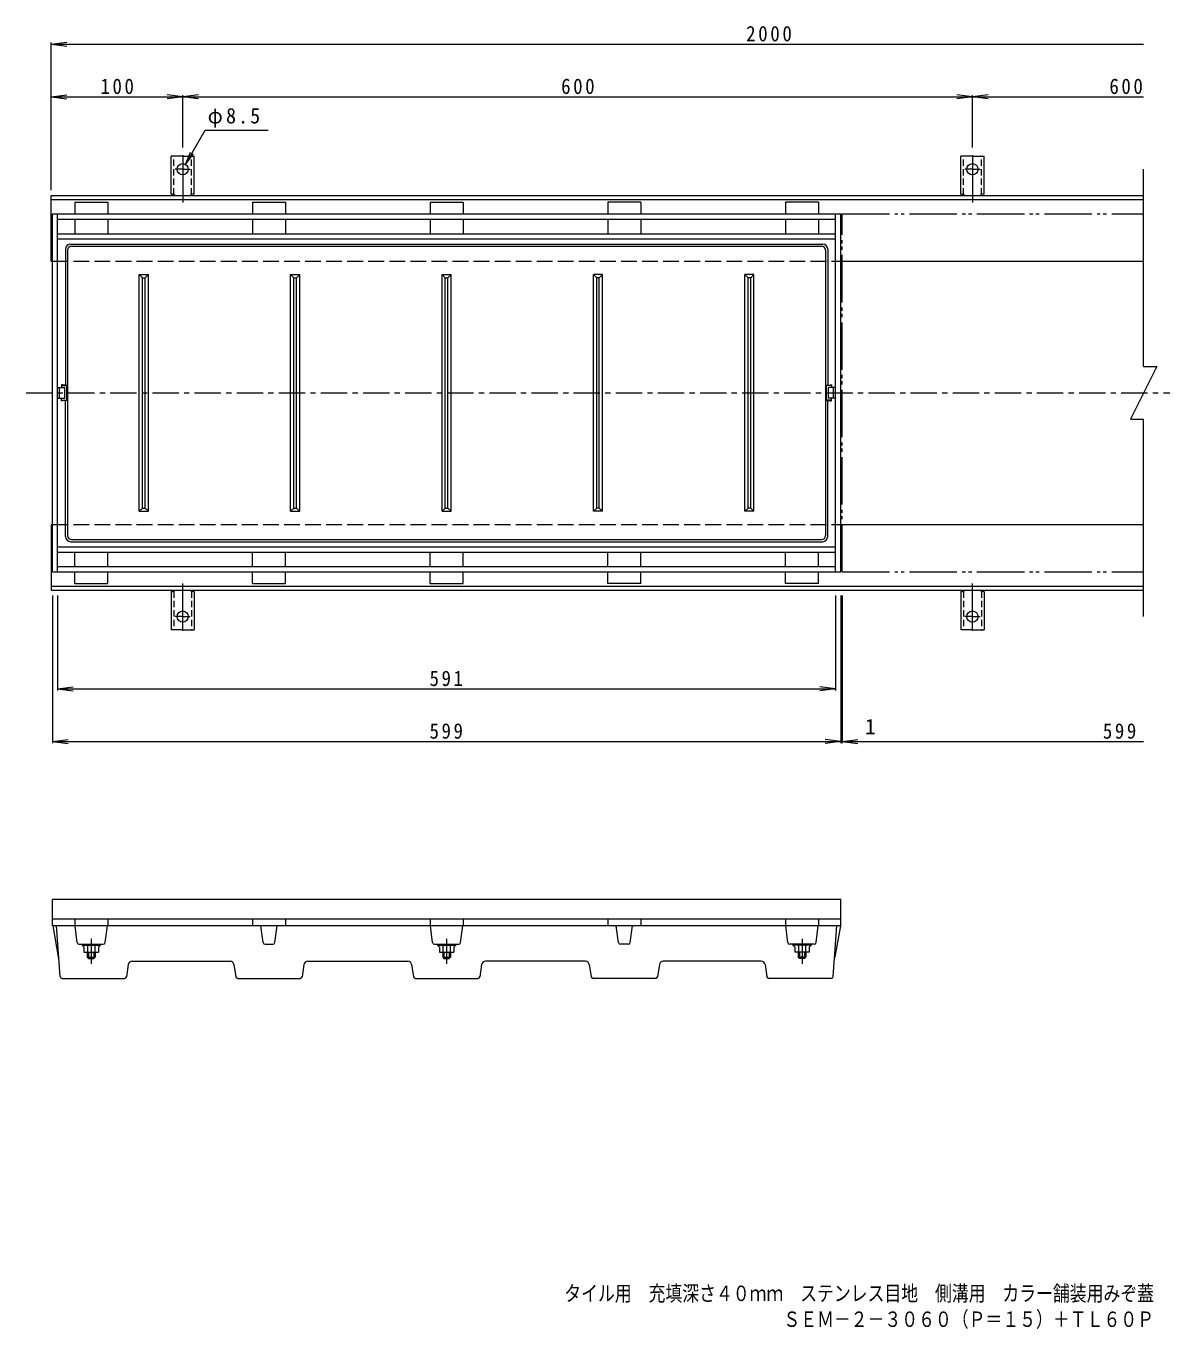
# Model space of a CAD drawing. Units: millimetres, scale not verified. Extents: x -718 to 724, y -548 to 442.
# Drawn here: x -718 to 151, y -548 to 442 of the extents above; entities that cross this region are included whole.
import ezdxf
from ezdxf.enums import TextEntityAlignment as Align

# ---------------------------------------------------------------- set-up
doc = ezdxf.new("R2010")
doc.units = ezdxf.units.MM
doc.header["$LTSCALE"] = 4
for name, pattern in [('CHAIN1', [8, 5, -1, 1, -1]), ('CHAIN2', [12, 9, -1, 1, -1]), ('DASHED1', [1.8, 1.2, -0.6]), ('DASHED3', [4, 3, -1]), ('DOUBLE_CHAIN2', [12.8, 9, -1, 0.6, -0.6, 0.6, -1])]:
    doc.linetypes.add(name, pattern=pattern)
for name, color, linetype, lineweight in [('0-0', 3, 'Continuous', 9), ('0-1', 2, 'Continuous', 9), ('0-5', 7, 'Continuous', 9), ('0-F', 7, 'Continuous', 9)]:
    doc.layers.add(name, color=color, linetype=linetype, lineweight=lineweight)
doc.layers.add('F-5', color=2, linetype='Continuous')
doc.styles.add('ＭＳ ゴシック', font='')
doc.styles.get('ＭＳ ゴシック').set_extended_font_data('MS Gothic')

msp = doc.modelspace()

# ---------------------------------------------------------------- linework, layer by layer
at = {"layer": '0-0'}
for p, q in [((-681.264, 308.051), (-681.264, 299.051)), ((-546.264, 308.051), (-546.264, 299.051)), ((-411.264, 308.051), (-411.264, 299.051)), ((-411.264, 308.051), (-386.264, 308.051)), ((-386.264, 308.051), (-386.264, 299.051)), ((-251.264, 308.051), (-251.264, 299.051)), ((-116.264, 308.051), (-116.264, 299.051)), ((-698.264, 27.051), (-698.264, 299.051)), ((-698.264, 299.051), (-99.264, 299.051)), ((-694.264, 27.051), (-694.264, 299.051)), ((-103.264, 27.051), (-103.264, 299.051)), ((-99.264, 27.051), (-99.264, 299.051)), ((-694.264, 295.051), (-103.264, 295.051)), ((-681.264, 295.051), (-681.264, 284.051)), ((-656.264, 295.051), (-656.264, 284.051)), ((-546.264, 295.051), (-546.264, 284.051)), ((-521.264, 295.051), (-521.264, 284.051)), ((-411.264, 295.051), (-411.264, 284.051)), ((-386.264, 295.051), (-386.264, 284.051)), ((-276.264, 295.051), (-276.264, 284.051)), ((-251.264, 295.051), (-251.264, 284.051)), ((-141.264, 295.051), (-141.264, 284.051)), ((-116.264, 295.051), (-116.264, 284.051)), ((-694.264, 284.051), (-103.264, 284.051)), ((-694.264, 280.051), (-103.264, 280.051)), ((-688.247, 272.181), (-688.247, 168.717)), ((-686.675, 271.531), (-686.675, 54.57)), ((-684.247, 276.181), (-113.282, 276.181)), ((-683.675, 274.531), (-113.854, 274.531)), ((-110.854, 271.531), (-110.854, 54.57)), ((-109.282, 272.181), (-109.282, 168.717)), ((-632.264, 253.051), (-625.264, 253.051)), ((-632.264, 73.051), (-632.264, 253.051)), ((-632.264, 253.051), (-629.764, 250.551)), ((-629.764, 250.551), (-627.764, 250.551)), ((-629.764, 75.551), (-629.764, 250.551)), ((-625.264, 253.051), (-627.764, 250.551)), ((-627.764, 75.551), (-627.764, 250.551)), ((-625.264, 73.051), (-625.264, 253.051)), ((-517.264, 253.051), (-510.264, 253.051)), ((-517.264, 73.051), (-517.264, 253.051)), ((-517.264, 253.051), (-514.764, 250.551)), ((-514.764, 250.551), (-512.764, 250.551)), ((-514.764, 75.551), (-514.764, 250.551)), ((-510.264, 253.051), (-512.764, 250.551)), ((-512.764, 75.551), (-512.764, 250.551)), ((-510.264, 73.051), (-510.264, 253.051)), ((-402.264, 73.051), (-402.264, 253.051)), ((-402.264, 253.051), (-399.764, 250.551)), ((-402.264, 253.051), (-395.264, 253.051)), ((-399.764, 75.551), (-399.764, 250.551)), ((-399.764, 250.551), (-397.764, 250.551)), ((-395.264, 253.051), (-397.764, 250.551)), ((-397.764, 75.551), (-397.764, 250.551)), ((-395.264, 73.051), (-395.264, 253.051)), ((-287.264, 73.051), (-287.264, 253.051)), ((-280.264, 253.051), (-287.264, 253.051)), ((-287.264, 253.051), (-284.764, 250.551)), ((-284.764, 75.551), (-284.764, 250.551)), ((-282.764, 250.551), (-284.764, 250.551)), ((-280.264, 253.051), (-282.764, 250.551)), ((-282.764, 75.551), (-282.764, 250.551)), ((-280.264, 73.051), (-280.264, 253.051)), ((-172.264, 73.051), (-172.264, 253.051)), ((-165.264, 253.051), (-172.264, 253.051)), ((-172.264, 253.051), (-169.764, 250.551)), ((-169.764, 75.551), (-169.764, 250.551)), ((-167.764, 250.551), (-169.764, 250.551)), ((-165.264, 253.051), (-167.764, 250.551)), ((-167.764, 75.551), (-167.764, 250.551)), ((-165.264, 73.051), (-165.264, 253.051)), ((-691.254, 169.051), (-691.254, 167.051)), ((-687.247, 157.551), (-687.247, 168.551)), ((-110.282, 157.551), (-110.282, 168.551)), ((-106.275, 169.051), (-106.275, 167.051)), ((-694.264, 167.051), (-688.764, 167.051)), ((-694.264, 159.051), (-688.764, 159.051)), ((-692.764, 159.051), (-692.764, 167.051)), ((-691.254, 157.051), (-691.254, 159.051)), ((-688.764, 159.051), (-688.764, 167.051)), ((-108.764, 159.051), (-108.764, 167.051)), ((-103.264, 167.051), (-108.764, 167.051)), ((-103.264, 159.051), (-108.764, 159.051)), ((-106.275, 157.051), (-106.275, 159.051)), ((-104.764, 159.051), (-104.764, 167.051)), ((-688.247, 53.92), (-688.247, 157.385)), ((-109.282, 53.92), (-109.282, 157.385)), ((-632.264, 73.051), (-629.764, 75.551)), ((-632.264, 73.051), (-625.264, 73.051)), ((-629.764, 75.551), (-627.764, 75.551)), ((-625.264, 73.051), (-627.764, 75.551)), ((-517.264, 73.051), (-514.764, 75.551)), ((-517.264, 73.051), (-510.264, 73.051)), ((-514.764, 75.551), (-512.764, 75.551)), ((-510.264, 73.051), (-512.764, 75.551)), ((-402.264, 73.051), (-399.764, 75.551)), ((-402.264, 73.051), (-395.264, 73.051)), ((-399.764, 75.551), (-397.764, 75.551)), ((-395.264, 73.051), (-397.764, 75.551)), ((-287.264, 73.051), (-284.764, 75.551)), ((-280.264, 73.051), (-287.264, 73.051)), ((-282.764, 75.551), (-284.764, 75.551)), ((-280.264, 73.051), (-282.764, 75.551)), ((-172.264, 73.051), (-169.764, 75.551)), ((-165.264, 73.051), (-172.264, 73.051)), ((-167.764, 75.551), (-169.764, 75.551)), ((-165.264, 73.051), (-167.764, 75.551)), ((-684.247, 49.92), (-113.282, 49.92)), ((-683.675, 51.57), (-113.854, 51.57)), ((-694.264, 46.051), (-103.264, 46.051)), ((-694.264, 42.051), (-103.264, 42.051)), ((-681.264, 31.051), (-681.264, 42.051)), ((-656.264, 31.051), (-656.264, 42.051)), ((-546.264, 31.051), (-546.264, 42.051)), ((-521.264, 31.051), (-521.264, 42.051)), ((-411.264, 31.051), (-411.264, 42.051)), ((-386.264, 31.051), (-386.264, 42.051)), ((-276.264, 31.051), (-276.264, 42.051)), ((-251.264, 31.051), (-251.264, 42.051)), ((-141.264, 31.051), (-141.264, 42.051)), ((-116.264, 31.051), (-116.264, 42.051)), ((-694.264, 31.051), (-103.264, 31.051)), ((-698.264, 27.051), (-99.264, 27.051)), ((-681.264, 18.051), (-681.264, 27.051)), ((-546.264, 18.051), (-546.264, 27.051)), ((-411.264, 18.051), (-411.264, 27.051)), ((-386.264, 18.051), (-386.264, 27.051)), ((-251.264, 18.051), (-251.264, 27.051)), ((-116.264, 18.051), (-116.264, 27.051)), ((-411.264, 18.051), (-386.264, 18.051)), ((-99.264, -221.949), (-698.264, -221.949)), ((-698.264, -241.949), (-698.264, -221.949)), ((-99.264, -241.949), (-99.264, -221.949)), ((-99.264, -236.949), (-698.264, -236.949)), ((-681.264, -236.949), (-681.264, -241.949)), ((-656.264, -236.949), (-656.264, -241.949)), ((-546.264, -236.949), (-546.264, -241.949)), ((-521.264, -236.949), (-521.264, -241.949)), ((-411.264, -236.949), (-411.264, -241.949)), ((-386.264, -236.949), (-386.264, -241.949)), ((-276.264, -236.949), (-276.264, -241.949)), ((-251.264, -236.949), (-251.264, -241.949)), ((-141.264, -236.949), (-141.264, -241.949)), ((-116.264, -236.949), (-116.264, -241.949)), ((-99.264, -241.949), (-698.264, -241.949)), ((-697.915, -241.949), (-693.772, -265.638)), ((-692.364, -280.556), (-695.122, -241.949)), ((-679.429, -254.635), (-681.014, -241.949)), ((-658.1, -254.635), (-656.514, -241.949)), ((-538.196, -254.658), (-539.983, -241.949)), ((-529.333, -254.658), (-527.546, -241.949)), ((-409.429, -254.635), (-411.014, -241.949)), ((-388.1, -254.635), (-386.514, -241.949)), ((-268.196, -254.658), (-269.983, -241.949)), ((-259.333, -254.658), (-257.546, -241.949)), ((-139.429, -254.635), (-141.014, -241.949)), ((-118.1, -254.635), (-116.514, -241.949)), ((-105.165, -280.556), (-102.407, -241.949)), ((-99.614, -241.949), (-103.757, -265.638)), ((-677.94, -255.949), (-659.589, -255.949)), ((-675.764, -255.949), (-675.764, -256.749)), ((-675.764, -256.749), (-674.289, -258.349)), ((-675.764, -256.749), (-661.764, -256.749)), ((-671.527, -256.749), (-671.527, -261.949)), ((-666.002, -256.749), (-666.002, -261.949)), ((-661.764, -256.749), (-663.239, -258.349)), ((-661.764, -255.949), (-661.764, -256.749)), ((-536.711, -255.949), (-530.818, -255.949)), ((-407.94, -255.949), (-389.589, -255.949)), ((-405.764, -255.949), (-405.764, -256.749)), ((-405.764, -256.749), (-404.289, -258.349)), ((-405.764, -256.749), (-391.764, -256.749)), ((-401.527, -256.749), (-401.527, -261.949)), ((-396.002, -256.749), (-396.002, -261.949)), ((-391.764, -256.749), (-393.239, -258.349)), ((-391.764, -255.949), (-391.764, -256.749)), ((-260.818, -255.949), (-266.71, -255.949)), ((-119.589, -255.949), (-137.94, -255.949)), ((-135.764, -255.949), (-135.764, -256.749)), ((-121.764, -256.749), (-135.764, -256.749)), ((-135.764, -256.749), (-134.289, -258.349)), ((-131.527, -256.749), (-131.527, -261.949)), ((-126.002, -256.749), (-126.002, -261.949)), ((-121.764, -256.749), (-123.239, -258.349)), ((-121.764, -255.949), (-121.764, -256.749)), ((-674.289, -258.349), (-674.289, -261.949)), ((-674.289, -261.949), (-663.239, -261.949)), ((-671.764, -261.949), (-671.764, -265.949)), ((-671.764, -265.949), (-665.764, -265.949)), ((-670.764, -261.949), (-670.764, -266.949)), ((-666.764, -261.949), (-666.764, -266.949)), ((-665.764, -265.949), (-666.764, -266.949)), ((-665.764, -261.949), (-665.764, -265.949)), ((-663.239, -258.349), (-663.239, -261.949)), ((-404.289, -258.349), (-404.289, -261.949)), ((-404.289, -261.949), (-393.239, -261.949)), ((-401.764, -261.949), (-401.764, -265.949)), ((-401.764, -265.949), (-395.764, -265.949)), ((-400.764, -261.949), (-400.764, -266.949)), ((-396.764, -261.949), (-396.764, -266.949)), ((-395.764, -265.949), (-396.764, -266.949)), ((-395.764, -261.949), (-395.764, -265.949)), ((-393.239, -258.349), (-393.239, -261.949)), ((-134.289, -258.349), (-134.289, -261.949)), ((-123.239, -261.949), (-134.289, -261.949)), ((-131.764, -261.949), (-131.764, -265.949)), ((-125.764, -265.949), (-131.764, -265.949)), ((-131.764, -265.949), (-130.764, -266.949)), ((-130.764, -261.949), (-130.764, -266.949)), ((-126.764, -261.949), (-126.764, -266.949)), ((-125.764, -261.949), (-125.764, -265.949)), ((-123.239, -258.349), (-123.239, -261.949)), ((-640.656, -271.493), (-642.069, -280.678)), ((-637.691, -268.949), (-563.338, -268.949)), ((-560.373, -271.493), (-558.96, -280.678)), ((-507.156, -271.493), (-508.569, -280.678)), ((-504.191, -268.949), (-428.338, -268.949)), ((-425.373, -271.493), (-423.96, -280.678)), ((-372.156, -271.493), (-373.569, -280.678)), ((-293.338, -268.949), (-369.191, -268.949)), ((-290.373, -271.493), (-288.96, -280.678)), ((-237.156, -271.493), (-238.569, -280.678)), ((-159.838, -268.949), (-234.191, -268.949)), ((-156.873, -271.493), (-155.46, -280.678)), ((-690.868, -281.949), (-643.551, -281.949)), ((-557.478, -281.949), (-510.051, -281.949)), ((-422.478, -281.949), (-375.051, -281.949)), ((-240.051, -281.949), (-287.478, -281.949)), ((-106.661, -281.949), (-153.977, -281.949))]:
    msp.add_line(p, q, dxfattribs=at)
at = {"layer": '0-0', "linetype": 'DOUBLE_CHAIN2'}
for p, q in [((-98.264, 299.051), (130.736, 299.051)), ((-98.264, 27.051), (-98.264, 299.051)), ((-98.264, 27.051), (130.736, 27.051))]:
    msp.add_line(p, q, dxfattribs=at)
at = {"layer": '0-0', "linetype": 'CHAIN1'}
for p, q in [((-718.264, 163.051), (150.736, 163.051)), ((-668.764, -251.949), (-668.764, -270.949)), ((-398.764, -251.949), (-398.764, -270.949)), ((-128.764, -251.949), (-128.764, -270.949))]:
    msp.add_line(p, q, dxfattribs=at)
at = {"layer": '0-0'}
for points in [[(-681.264, 308.051), (-656.264, 308.051), (-656.264, 299.051)], [(-546.264, 308.051), (-521.264, 308.051), (-521.264, 299.051)], [(-251.264, 308.051), (-276.264, 308.051), (-276.264, 299.051)], [(-116.264, 308.051), (-141.264, 308.051), (-141.264, 299.051)], [(-681.264, 18.051), (-656.264, 18.051), (-656.264, 27.051)], [(-546.264, 18.051), (-521.264, 18.051), (-521.264, 27.051)], [(-251.264, 18.051), (-276.264, 18.051), (-276.264, 27.051)], [(-116.264, 18.051), (-141.264, 18.051), (-141.264, 27.051)], [(-671.764, -265.949), (-670.764, -266.949), (-666.764, -266.949)], [(-401.764, -265.949), (-400.764, -266.949), (-396.764, -266.949)], [(-125.764, -265.949), (-126.764, -266.949), (-130.764, -266.949)]]:
    msp.add_lwpolyline(points, dxfattribs=at)
for points in [[(-691.254, 169.051), (-690.254, 168.551), (-687.247, 168.551), (-690.254, 169.051)], [(-106.275, 169.051), (-107.275, 168.551), (-110.282, 168.551), (-107.275, 169.051)], [(-691.254, 157.051), (-690.254, 157.551), (-687.247, 157.551), (-690.254, 157.051)], [(-106.275, 157.051), (-107.275, 157.551), (-110.282, 157.551), (-107.275, 157.051)]]:
    msp.add_lwpolyline(points, close=True, dxfattribs=at)
for centre, radius, start, end in [((-684.247, 272.181), 4, 90, 180), ((-683.675, 271.531), 3, 90, 180), ((-113.854, 271.531), 3, 0, 90), ((-113.282, 272.181), 4, 0, 90), ((-684.247, 53.92), 4, 180, 270), ((-683.675, 54.57), 3, 180, 270), ((-113.854, 54.57), 3, 270, 0), ((-113.282, 53.92), 4, 270, 0), ((-677.94, -254.449), 1.5, 187.12502, 270), ((-659.589, -254.449), 1.5, 270, 352.87498), ((-536.711, -254.449), 1.5, 188.00487, 270), ((-530.818, -254.449), 1.5, 270, 351.99513), ((-407.94, -254.449), 1.5, 187.12502, 270), ((-389.589, -254.449), 1.5, 270, 352.87498), ((-266.71, -254.449), 1.5, 188.00487, 270), ((-260.818, -254.449), 1.5, 270, 351.99513), ((-137.94, -254.449), 1.5, 187.12502, 270), ((-119.589, -254.449), 1.5, 270, 352.87498), ((-689.832, -264.949), 4, 189.91936, 208.66345), ((-107.697, -264.949), 4, 331.33655, 350.08064), ((-637.691, -271.949), 3, 90, 171.25371), ((-563.338, -271.949), 3, 8.74629, 90), ((-504.191, -271.949), 3, 90, 171.25366), ((-428.338, -271.949), 3, 8.74634, 90), ((-369.191, -271.949), 3, 90, 171.25366), ((-293.338, -271.949), 3, 8.74634, 90), ((-234.191, -271.949), 3, 90, 171.25371), ((-159.838, -271.949), 3, 8.74629, 90), ((-690.868, -280.45), 1.5, 184.08511, 270), ((-643.551, -280.45), 1.5, 270, 351.254), ((-557.478, -280.45), 1.5, 188.74602, 270), ((-510.051, -280.45), 1.5, 270, 351.25409), ((-422.478, -280.45), 1.5, 188.74591, 270), ((-375.051, -280.45), 1.5, 270, 351.25409), ((-287.478, -280.45), 1.5, 188.74591, 270), ((-240.051, -280.45), 1.5, 270, 351.25398), ((-153.977, -280.45), 1.5, 188.746, 270), ((-106.661, -280.45), 1.5, 270, 355.91489)]:
    msp.add_arc(centre, radius, start, end, dxfattribs=at)
at = {"layer": '0-1'}
for p, q in [((-608.014, 314.051), (-608.014, 343.051)), ((-599.264, 343.051), (-608.014, 343.051)), ((-599.264, 343.051), (-590.514, 343.051)), ((-590.514, 314.051), (-590.514, 343.051)), ((-8.014, 314.051), (-8.014, 343.051)), ((0.736, 343.051), (-8.014, 343.051)), ((0.736, 343.051), (9.486, 343.051)), ((9.486, 314.051), (9.486, 343.051)), ((130.736, 183.051), (130.736, 333.051)), ((-699.264, 263.051), (-699.264, 313.051)), ((-699.264, 313.051), (130.736, 313.051)), ((-699.264, 310.051), (130.736, 310.051)), ((-608.014, 314.051), (-606.764, 314.051)), ((-590.514, 314.051), (-591.764, 314.051)), ((-8.014, 314.051), (-6.764, 314.051)), ((9.486, 314.051), (8.236, 314.051)), ((-699.264, 263.051), (-698.264, 263.051)), ((-99.264, 263.051), (130.736, 263.051)), ((130.736, -6.949), (130.736, 143.051)), ((-699.264, 63.051), (-699.264, 13.051)), ((-699.264, 63.051), (-698.264, 63.051)), ((-99.264, 63.051), (130.736, 63.051)), ((-699.264, 16.051), (130.736, 16.051)), ((-699.264, 13.051), (130.736, 13.051)), ((-608.014, 12.051), (-606.764, 12.051)), ((-608.014, 12.051), (-608.014, -16.949)), ((-590.514, 12.051), (-591.764, 12.051)), ((-590.514, 12.051), (-590.514, -16.949)), ((-8.014, 12.051), (-6.764, 12.051)), ((-8.014, 12.051), (-8.014, -16.949)), ((9.486, 12.051), (8.236, 12.051)), ((9.486, 12.051), (9.486, -16.949)), ((-599.264, -16.949), (-608.014, -16.949)), ((-599.264, -16.949), (-590.514, -16.949)), ((0.736, -16.949), (-8.014, -16.949)), ((0.736, -16.949), (9.486, -16.949))]:
    msp.add_line(p, q, dxfattribs=at)
at = {"layer": '0-1', "linetype": 'DASHED1'}
for p, q in [((-606.014, 313.905), (-606.014, 343.051)), ((-592.514, 313.905), (-592.514, 343.051)), ((-6.014, 313.905), (-6.014, 343.051)), ((7.486, 313.905), (7.486, 343.051)), ((-606.014, 12.196), (-606.014, -16.949)), ((-592.514, 12.196), (-592.514, -16.949)), ((-6.014, 12.196), (-6.014, -16.949)), ((7.486, 12.196), (7.486, -16.949))]:
    msp.add_line(p, q, dxfattribs=at)
at = {"layer": '0-1', "linetype": 'CHAIN2'}
for p, q in [((-599.264, 343.831), (-599.264, 304.051)), ((0.736, 343.831), (0.736, 304.051)), ((-599.264, 333.051), (-605.041, 333.051)), ((-599.264, 333.051), (-593.488, 333.051)), ((0.736, 333.051), (-5.041, 333.051)), ((0.736, 333.051), (6.512, 333.051)), ((-599.264, -17.73), (-599.264, 22.051)), ((0.736, -17.73), (0.736, 22.051)), ((-599.264, -6.949), (-605.041, -6.949)), ((-599.264, -6.949), (-593.488, -6.949)), ((0.736, -6.949), (-5.041, -6.949)), ((0.736, -6.949), (6.512, -6.949))]:
    msp.add_line(p, q, dxfattribs=at)
at = {"layer": '0-1', "linetype": 'DASHED3'}
for p, q in [((-698.264, 263.051), (-99.264, 263.051)), ((-698.264, 63.051), (-99.264, 63.051))]:
    msp.add_line(p, q, dxfattribs=at)
at = {"layer": '0-1'}
msp.add_lwpolyline([(130.736, 183.051), (140.736, 183.051), (120.736, 143.051), (130.736, 143.051)], dxfattribs=at)
for centre in [(-599.264, 333.051), (0.736, 333.051), (-599.264, -6.949), (0.736, -6.949)]:
    msp.add_circle(centre, 4.25, dxfattribs=at)
for centre, start, end in [((-606.764, 312.051), 30.00051, 90), ((-591.764, 312.051), 90, 149.99949), ((-6.764, 312.051), 30.00051, 90), ((8.236, 312.051), 90, 149.99949), ((-606.764, 14.051), 270, 329.99949), ((-591.764, 14.051), 210.00051, 270), ((-6.764, 14.051), 270, 329.99949), ((8.236, 14.051), 210.00051, 270)]:
    msp.add_arc(centre, 2, start, end, dxfattribs=at)
at = {"layer": '0-5'}
for p, q in [((-597.139, 336.731), (-582.179, 362.644)), ((-582.179, 362.644), (-534.395, 362.644)), ((-597.139, 336.731), (-593.313, 345.97)), ((-597.139, 336.731), (-591.052, 344.665))]:
    msp.add_line(p, q, dxfattribs=at)
at = {"layer": '0-F'}
for p, q in [((-699.264, 428.051), (-687.367, 429.617)), ((-699.264, 317.051), (-699.264, 429.251)), ((-699.264, 428.051), (-687.367, 426.484)), ((-699.264, 428.051), (130.736, 428.051)), ((-699.264, 388.051), (-687.367, 389.617)), ((-699.264, 388.051), (-687.367, 386.484)), ((-699.264, 388.051), (130.736, 388.051)), ((-587.367, 386.484), (-611.162, 389.617)), ((-587.367, 389.617), (-611.162, 386.484)), ((-599.264, 349.45), (-599.264, 389.251)), ((12.633, 386.484), (-11.162, 389.617)), ((12.633, 389.617), (-11.162, 386.484)), ((0.736, 349.45), (0.736, 389.251)), ((-698.264, 9.051), (-698.264, -103.149)), ((-694.264, 9.051), (-694.264, -63.149)), ((-103.264, 9.051), (-103.264, -63.149)), ((-99.264, 9.051), (-99.264, -103.149)), ((-98.264, 9.051), (-98.264, -103.149)), ((-694.264, -61.949), (-682.367, -60.383)), ((-694.264, -61.949), (-103.264, -61.949)), ((-694.264, -61.949), (-682.367, -63.516)), ((-103.264, -61.949), (-115.162, -60.383)), ((-103.264, -61.949), (-115.162, -63.516)), ((-698.264, -101.949), (-686.367, -100.383)), ((-698.264, -101.949), (-686.367, -103.516)), ((-698.264, -101.949), (130.736, -101.949)), ((-99.264, -101.949), (-111.162, -100.383)), ((-99.264, -101.949), (-111.162, -103.516)), ((-98.264, -101.949), (-86.367, -100.383)), ((-98.264, -101.949), (-86.367, -103.516))]:
    msp.add_line(p, q, dxfattribs=at)

# ---------------------------------------------------------------- texts
at = {"layer": '0-5', "color": 2, "insert": (-580.287, 364.644), "char_height": 11.73, "attachment_point": 7, "style": 'ＭＳ ゴシック'}
msp.add_mtext('\\T1.21;\\W0.95;φ8.5', dxfattribs=at)
at = {"layer": '0-F', "color": 2, "style": 'ＭＳ ゴシック'}
msp.add_text('1', height=11.73, dxfattribs=at).set_placement((-80.836, -99.949), align=Align.BOTTOM_LEFT)
at = {"layer": '0-F', "color": 2, "char_height": 11.73, "attachment_point": 7, "style": 'ＭＳ ゴシック'}
for s, insert in [('\\T1.28;\\W0.9;2000', (-171.247, 430.051)), ('\\T1.27;\\W0.9;100', (-661.764, 390.051)), ('\\T1.27;\\W0.9;600', (-311.764, 390.051)), ('\\T1.27;\\W0.9;600', (104.736, 390.051)), ('\\T1.27;\\W0.9;591', (-411.764, -59.949)), ('\\T1.27;\\W0.9;599', (-411.764, -99.949)), ('\\T1.27;\\W0.9;599', (99.763, -99.949))]:
    msp.add_mtext(s, dxfattribs=dict(at, insert=insert))
at = {"layer": 'F-5', "style": 'ＭＳ ゴシック', "width": 0.8}
for s, p in [('タイル用\u3000充填深さ４０ｍｍ\u3000ステンレス目地\u3000側溝用\u3000カラー舗装用みぞ蓋\u3000', (-309.363, -530.705)), ('\u3000\u3000\u3000\u3000\u3000\u3000\u3000\u3000\u3000\u3000\u3000\u3000\u3000ＳＥＭ－２－３０６０（Ｐ＝１５）＋ＴＬ６０Ｐ', (-309.363, -550.367))]:
    msp.add_text(s, height=11.73, dxfattribs=at).set_placement(p, align=Align.BOTTOM_LEFT)

doc.saveas('drawing.dxf')
